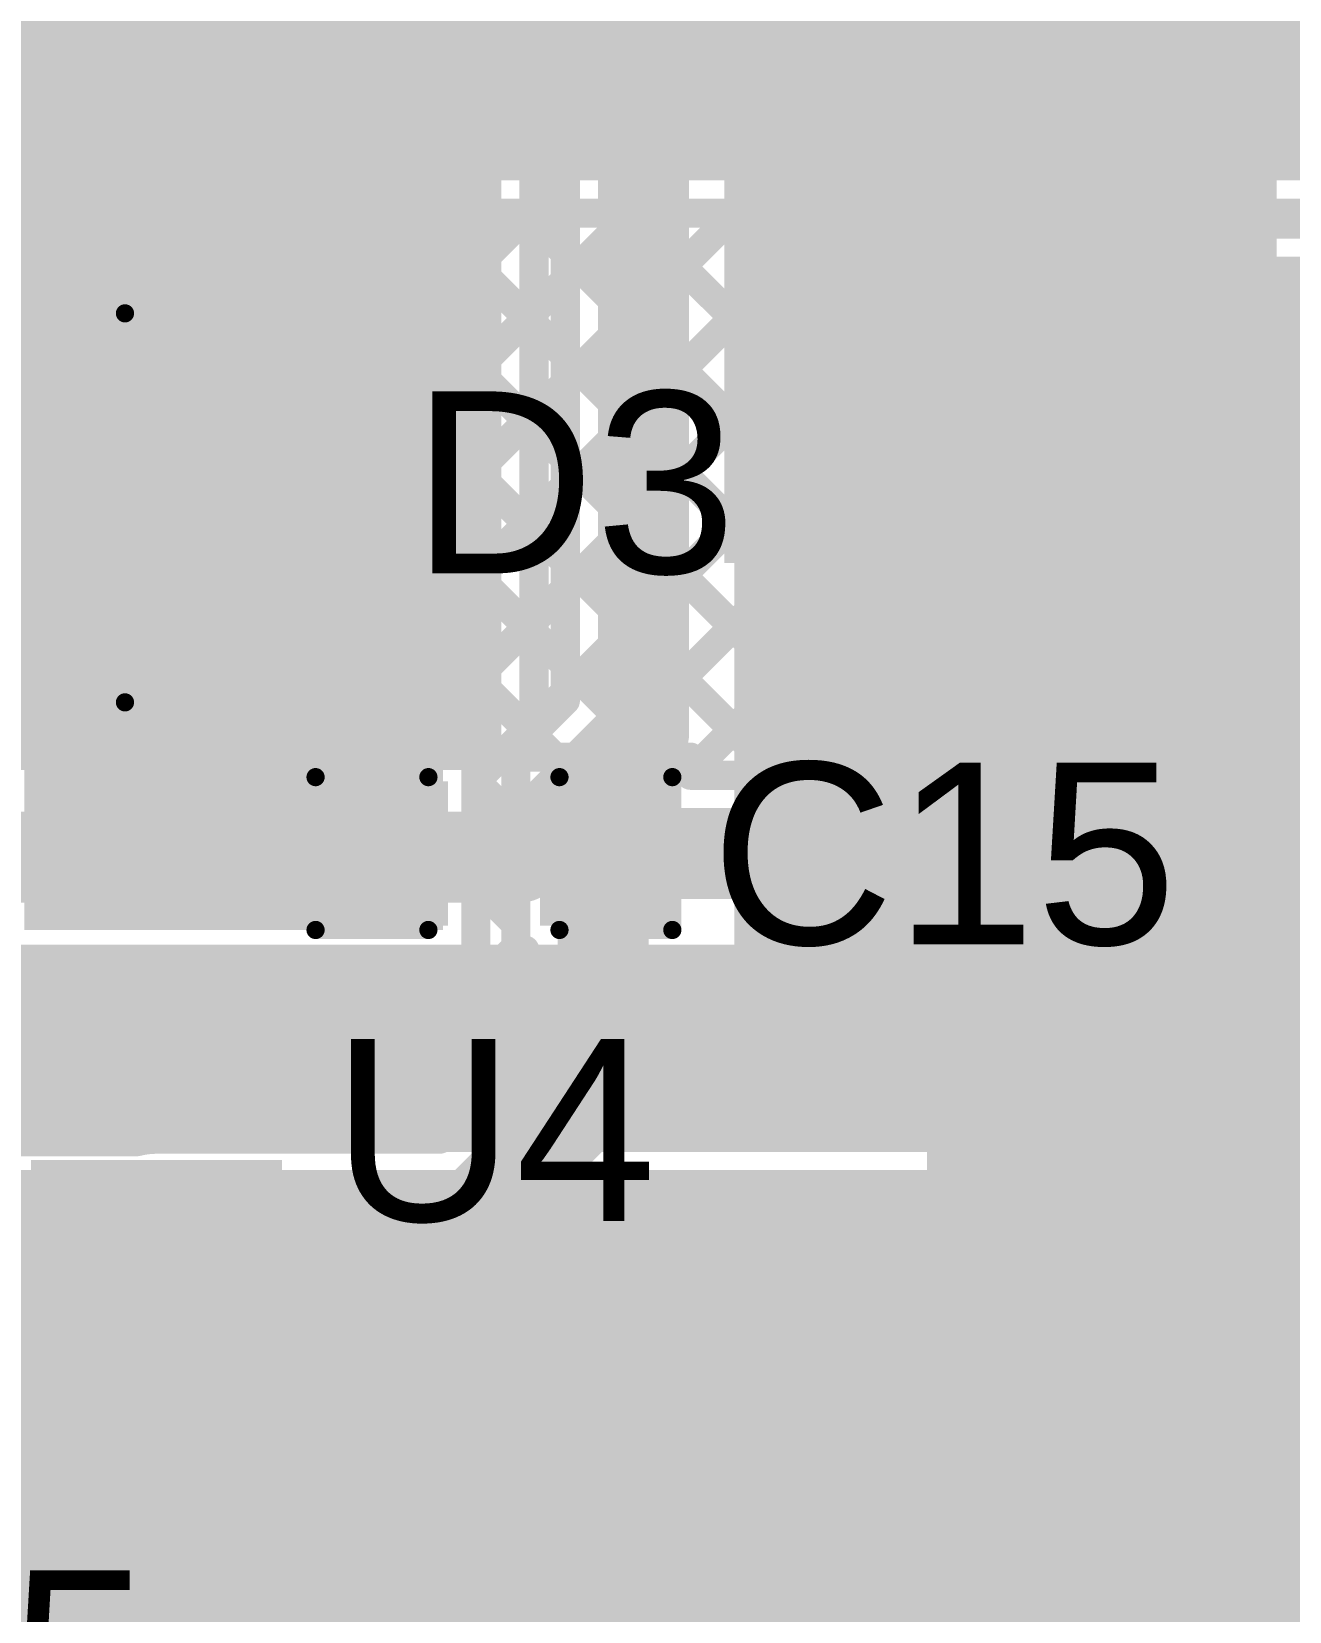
# Model space of a CAD drawing. Header units: millimetres. Extents: x -0.01 to 3.73, y -0.01 to 3.05.
# Drawn here: x 1.14 to 1.4855, y 1.0467 to 1.4809 of the extents above; entities that cross this region are included whole.
import ezdxf

# ---------------------------------------------------------------- set-up
doc = ezdxf.new("R2010")
doc.units = ezdxf.units.MM
doc.header["$MEASUREMENT"] = 0
for name, color, linetype in [('BottomLayer', 5, 'Continuous'), ('BottomPaste', 16, 'Continuous'), ('BottomSolder', 6, 'Continuous'), ('TopLayer', 1, 'Continuous'), ('TopOverlay', 2, 'Continuous'), ('TopPaste', 8, 'Continuous'), ('TopSolder', 216, 'Continuous'), ('ViaHoleLayer', 16, 'Continuous')]:
    doc.layers.add(name, color=color, linetype=linetype)
doc.styles.add('Arial', font='', dxfattribs={"height": 0.2})
doc.styles.get('Arial').set_extended_font_data('Arial')

# ---------------------------------------------------------------- blocks, each defined once
blk = doc.blocks.new('SOIC_8_15')
at = {"layer": 'TopLayer'}
for points in [[(-0.07579, 0.08681), (-0.07579, 0.06319), (-0.13681, 0.06319), (-0.13681, 0.08681)], [(0.13681, 0.08681), (0.13681, 0.06319), (0.07579, 0.06319), (0.07579, 0.08681)], [(-0.07579, 0.03681), (-0.07579, 0.01319), (-0.13681, 0.01319), (-0.13681, 0.03681)], [(0.13681, 0.03681), (0.13681, 0.01319), (0.07579, 0.01319), (0.07579, 0.03681)], [(-0.07579, -0.01319), (-0.07579, -0.03681), (-0.13681, -0.03681), (-0.13681, -0.01319)], [(0.13681, -0.01319), (0.13681, -0.03681), (0.07579, -0.03681), (0.07579, -0.01319)], [(-0.07579, -0.06319), (-0.07579, -0.08681), (-0.13681, -0.08681), (-0.13681, -0.06319)], [(0.13681, -0.06319), (0.13681, -0.08681), (0.07579, -0.08681), (0.07579, -0.06319)]]:
    blk.add_hatch(color=1, dxfattribs=at).paths.add_polyline_path(points)
at = {"layer": 'TopPaste'}
for points in [[(-0.07579, 0.08681), (-0.07579, 0.06319), (-0.13681, 0.06319), (-0.13681, 0.08681)], [(0.13681, 0.08681), (0.13681, 0.06319), (0.07579, 0.06319), (0.07579, 0.08681)], [(-0.07579, 0.03681), (-0.07579, 0.01319), (-0.13681, 0.01319), (-0.13681, 0.03681)], [(0.13681, 0.03681), (0.13681, 0.01319), (0.07579, 0.01319), (0.07579, 0.03681)], [(-0.07579, -0.01319), (-0.07579, -0.03681), (-0.13681, -0.03681), (-0.13681, -0.01319)], [(0.13681, -0.01319), (0.13681, -0.03681), (0.07579, -0.03681), (0.07579, -0.01319)], [(-0.07579, -0.06319), (-0.07579, -0.08681), (-0.13681, -0.08681), (-0.13681, -0.06319)], [(0.13681, -0.06319), (0.13681, -0.08681), (0.07579, -0.08681), (0.07579, -0.06319)]]:
    blk.add_hatch(color=8, dxfattribs=at).paths.add_polyline_path(points)
at = {"layer": 'TopSolder'}
for points in [[(-0.07179, 0.09081), (-0.07179, 0.05919), (-0.14081, 0.05919), (-0.14081, 0.09081)], [(0.14081, 0.09081), (0.14081, 0.05919), (0.07179, 0.05919), (0.07179, 0.09081)], [(-0.07179, 0.04081), (-0.07179, 0.00919), (-0.14081, 0.00919), (-0.14081, 0.04081)], [(0.14081, 0.04081), (0.14081, 0.00919), (0.07179, 0.00919), (0.07179, 0.04081)], [(-0.07179, -0.00919), (-0.07179, -0.04081), (-0.14081, -0.04081), (-0.14081, -0.00919)], [(0.14081, -0.00919), (0.14081, -0.04081), (0.07179, -0.04081), (0.07179, -0.00919)], [(-0.07179, -0.05919), (-0.07179, -0.09081), (-0.14081, -0.09081), (-0.14081, -0.05919)], [(0.14081, -0.05919), (0.14081, -0.09081), (0.07179, -0.09081), (0.07179, -0.05919)]]:
    blk.add_hatch(color=216, dxfattribs=at).paths.add_polyline_path(points)
at = {"layer": 'TopOverlay'}
for points, const_width in [([(-0.1056, 0.101, 1), (-0.1184, 0.101, 1)], 0.01), ([(-0.1209, 0.101, 1), (-0.1159, 0.101, 1)], 0.005), ([(-0.1081, 0.101, 1), (-0.1031, 0.101, 1)], 0.005), ([(-0.07325, 0.099, 1), (-0.07075, 0.099, 1)], 0.0025), ([(0.06475, 0.099, 1), (0.06725, 0.099, 1)], 0.0025), ([(-0.07325, -0.099, 1), (-0.07075, -0.099, 1)], 0.0025), ([(0.06475, -0.099, 1), (0.06725, -0.099, 1)], 0.0025)]:
    blk.add_lwpolyline(points, format="xyb", close=True, dxfattribs=dict(at, const_width=const_width))
at = {"layer": 'TopOverlay', "const_width": 0.005}
for points in [[(-0.072, 0.099), (0.066, 0.099)], [(-0.072, -0.099), (0.066, -0.099)]]:
    blk.add_lwpolyline(points, dxfattribs=at)
blk = doc.blocks.new('D2PAK_B_115')
at = {"layer": 'BottomLayer'}
for points in [[(-0.05433, 0.14488), (-0.14567, 0.14488), (-0.14567, 0.29488), (-0.05433, 0.29488)], [(0.14567, 0.14488), (0.05433, 0.14488), (0.05433, 0.29488), (0.14567, 0.29488)], [(0.21654, -0.40984), (-0.21654, -0.40984), (-0.21654, -0.02992), (0.21654, -0.02992)]]:
    blk.add_hatch(color=5, dxfattribs=at).paths.add_polyline_path(points)
at = {"layer": 'BottomPaste'}
for points in [[(-0.05433, 0.14488), (-0.14567, 0.14488), (-0.14567, 0.29488), (-0.05433, 0.29488)], [(0.14567, 0.14488), (0.05433, 0.14488), (0.05433, 0.29488), (0.14567, 0.29488)], [(0.21654, -0.40984), (-0.21654, -0.40984), (-0.21654, -0.02992), (0.21654, -0.02992)]]:
    blk.add_hatch(color=16, dxfattribs=at).paths.add_polyline_path(points)
at = {"layer": 'BottomSolder'}
for points in [[(-0.05033, 0.14088), (-0.14967, 0.14088), (-0.14967, 0.29888), (-0.05033, 0.29888)], [(0.14967, 0.14088), (0.05033, 0.14088), (0.05033, 0.29888), (0.14967, 0.29888)], [(0.22054, -0.41384), (-0.22054, -0.41384), (-0.22054, -0.02592), (0.22054, -0.02592)]]:
    blk.add_hatch(color=6, dxfattribs=at).paths.add_polyline_path(points)
blk = doc.blocks.new('SMA_151')
at = {"layer": 'TopLayer'}
for points in [[(-0.12795, 0.03346), (-0.02953, 0.03346), (-0.02953, -0.03346), (-0.12795, -0.03346)], [(0.02953, 0.03346), (0.12795, 0.03346), (0.12795, -0.03346), (0.02953, -0.03346)]]:
    blk.add_hatch(color=1, dxfattribs=at).paths.add_polyline_path(points)
at = {"layer": 'TopOverlay'}
for points in [[(-0.175, -0.05597), (-0.12906, -0.05597), (-0.12906, 0.05598), (-0.175, 0.05598)], [(-0.12992, 0.03638), (-0.1022, 0.03638), (-0.1022, 0.05598), (-0.12992, 0.05598)], [(-0.12992, -0.05598), (-0.1022, -0.05598), (-0.1022, -0.03638), (-0.12992, -0.03638)]]:
    blk.add_hatch(color=2, dxfattribs=at).paths.add_polyline_path(points)
at = {"layer": 'TopPaste'}
for points in [[(-0.12795, 0.03346), (-0.02953, 0.03346), (-0.02953, -0.03346), (-0.12795, -0.03346)], [(0.02953, 0.03346), (0.12795, 0.03346), (0.12795, -0.03346), (0.02953, -0.03346)]]:
    blk.add_hatch(color=8, dxfattribs=at).paths.add_polyline_path(points)
at = {"layer": 'TopSolder'}
for points in [[(-0.13195, 0.03746), (-0.02553, 0.03746), (-0.02553, -0.03746), (-0.13195, -0.03746)], [(0.02553, 0.03746), (0.13195, 0.03746), (0.13195, -0.03746), (0.02553, -0.03746)]]:
    blk.add_hatch(color=216, dxfattribs=at).paths.add_polyline_path(points)
at = {"layer": 'TopOverlay', "const_width": 0.005}
for points in [[(0.08115, 0.05345), (-0.10465, 0.05345)], [(0.08115, 0.05345), (0.08115, 0.03985)], [(0.08115, -0.03985), (0.08115, -0.05345)], [(0.08115, -0.05345), (-0.10465, -0.05345)]]:
    blk.add_lwpolyline(points, dxfattribs=at)
at = {"layer": 'TopOverlay', "const_width": 0.0025}
for points in [[(-0.1059, 0.05345, 1), (-0.1034, 0.05345, 1)], [(0.0799, 0.05345, 1), (0.0824, 0.05345, 1)], [(0.0799, 0.05345, 1), (0.0824, 0.05345, 1)], [(0.0799, 0.03985, 1), (0.0824, 0.03985, 1)], [(0.0799, -0.03985, 1), (0.0824, -0.03985, 1)], [(-0.1059, -0.05345, 1), (-0.1034, -0.05345, 1)], [(0.0799, -0.05345, 1), (0.0824, -0.05345, 1)], [(0.0799, -0.05345, 1), (0.0824, -0.05345, 1)]]:
    blk.add_lwpolyline(points, format="xyb", close=True, dxfattribs=at)
blk = doc.blocks.new('C__0603_187')
at = {"layer": 'TopLayer'}
for points in [[(-0.015, 0.0175), (-0.015, -0.0175), (-0.045, -0.0175), (-0.045, 0.0175)], [(0.045, 0.0175), (0.045, -0.0175), (0.015, -0.0175), (0.015, 0.0175)]]:
    blk.add_hatch(color=1, dxfattribs=at).paths.add_polyline_path(points)
at = {"layer": 'TopPaste'}
for points in [[(-0.015, 0.0175), (-0.015, -0.0175), (-0.045, -0.0175), (-0.045, 0.0175)], [(0.045, 0.0175), (0.045, -0.0175), (0.015, -0.0175), (0.015, 0.0175)]]:
    blk.add_hatch(color=8, dxfattribs=at).paths.add_polyline_path(points)
at = {"layer": 'TopSolder'}
for points in [[(-0.01264, 0.01986), (-0.01264, -0.01986), (-0.04736, -0.01986), (-0.04736, 0.01986)], [(0.04736, 0.01986), (0.04736, -0.01986), (0.01264, -0.01986), (0.01264, 0.01986)]]:
    blk.add_hatch(color=216, dxfattribs=at).paths.add_polyline_path(points)
at = {"layer": 'TopOverlay', "const_width": 0.005}
for points in [[(-0.018, 0.021), (-0.049, 0.021)], [(-0.049, 0.021), (-0.049, -0.021)], [(0.049, 0.021), (0.018, 0.021)], [(0.049, 0.021), (0.049, -0.021)], [(-0.018, -0.021), (-0.049, -0.021)], [(0.049, -0.021), (0.018, -0.021)]]:
    blk.add_lwpolyline(points, dxfattribs=at)
at = {"layer": 'TopOverlay', "const_width": 0.0025}
for points in [[(-0.05025, 0.021, 1), (-0.04775, 0.021, 1)], [(-0.05025, 0.021, 1), (-0.04775, 0.021, 1)], [(-0.01925, 0.021, 1), (-0.01675, 0.021, 1)], [(0.01675, 0.021, 1), (0.01925, 0.021, 1)], [(0.04775, 0.021, 1), (0.05025, 0.021, 1)], [(0.04775, 0.021, 1), (0.05025, 0.021, 1)], [(-0.05025, -0.021, 1), (-0.04775, -0.021, 1)], [(-0.05025, -0.021, 1), (-0.04775, -0.021, 1)], [(-0.01925, -0.021, 1), (-0.01675, -0.021, 1)], [(0.01675, -0.021, 1), (0.01925, -0.021, 1)], [(0.04775, -0.021, 1), (0.05025, -0.021, 1)], [(0.04775, -0.021, 1), (0.05025, -0.021, 1)]]:
    blk.add_lwpolyline(points, format="xyb", close=True, dxfattribs=at)

msp = doc.modelspace()

# ---------------------------------------------------------------- hatches: boundary and pattern name
at = {"layer": 'BottomLayer'}
for points in [[(1.12401, 1.278), (1.26901, 1.278), (1.26901, 1.617), (1.12401, 1.617)], [(1.482, 1.173), (1.482, 1.548), (1.333, 1.548), (1.333, 1.173)], [(0.897, 1.173), (1.361, 1.173), (1.361, 1.22995), (0.897, 1.22995)]]:
    msp.add_hatch(color=5, dxfattribs=at).paths.add_polyline_path(points)
h = msp.add_hatch(color=5, dxfattribs=at)
edge = h.paths.add_edge_path()
edge.add_arc((1.361, 1.254), 0.01181, 0, 360)
at = {"layer": 'TopLayer'}
for points in [[(1.084, 1.28), (1.246, 1.28), (1.246, 1.417), (1.084, 1.417)], [(1.138, 1.234), (1.253, 1.234), (1.253, 1.417), (1.138, 1.417)], [(1.538, 1.058), (1.538, 1.419), (1.386, 1.419), (1.386, 1.058)], [(1.419, 1.318), (1.791, 1.318), (1.791, 1.419), (1.419, 1.419)], [(1.881, 1.125), (1.224, 1.125), (1.224, 1.05405), (1.881, 1.05405)], [(1.8, 1.079), (0.83176, 1.079), (0.83176, 1.011), (1.8, 1.011)]]:
    msp.add_hatch(color=1, dxfattribs=at).paths.add_polyline_path(points)
h = msp.add_hatch(color=1, dxfattribs=at)
edge = h.paths.add_edge_path()
edge.add_arc((1.361, 1.254), 0.01181, 0, 360)
at = {"layer": 'ViaHoleLayer'}
h = msp.add_hatch(color=16, dxfattribs=at)
edge = h.paths.add_edge_path()
edge.add_arc((1.361, 1.254), 0.00591, 0, 360)

# ---------------------------------------------------------------- linework, layer by layer
at = {"layer": 'BottomLayer'}
for points, const_width in [([(1.27801, 1.28842), (1.27801, 1.626)], 0.008), ([(1.30811, 1.28811), (1.30811, 1.523)], 0.025), ([(1.41317, 1.44705), (1.41317, 1.51117)], 0.025), ([(1.28662, 1.29702), (1.28662, 1.4965)], 0.008), ([(1.27801, 1.48518), (1.28662, 1.47658)], 0.008), ([(1.27801, 1.46057), (1.28662, 1.46917)], 0.008), ([(1.27801, 1.4569), (1.28662, 1.44829)], 0.008), ([(1.38, 1.41388), (1.41317, 1.44705)], 0.025), ([(1.27801, 1.43229), (1.28662, 1.44089)], 0.008), ([(1.27801, 1.42861), (1.28662, 1.42001)], 0.008), ([(1.361, 1.39488), (1.38, 1.41388)], 0.025), ([(1.27801, 1.404), (1.28662, 1.41261)], 0.008), ([(1.361, 1.35138), (1.361, 1.39488)], 0.025), ([(1.27801, 1.40033), (1.28662, 1.39172)], 0.008), ([(1.27801, 1.37572), (1.28662, 1.38432)], 0.008), ([(1.361, 1.35138), (1.37824, 1.36862)], 0.025), ([(1.37824, 1.36862), (1.4075, 1.36862)], 0.025), ([(1.27801, 1.37204), (1.28662, 1.36344)], 0.008), ([(1.361, 1.254), (1.361, 1.35138)], 0.025), ([(1.27801, 1.34743), (1.28662, 1.35604)], 0.008), ([(1.27801, 1.34376), (1.28662, 1.33516)], 0.008), ([(1.27801, 1.31915), (1.28662, 1.32775)], 0.008), ([(1.27801, 1.31547), (1.28662, 1.30687)], 0.008), ([(1.27801, 1.29086), (1.28662, 1.29947)], 0.008), ([(1.274, 1.254), (1.30811, 1.28811)], 0.025), ([(1.27801, 1.28842), (1.28662, 1.29702)], 0.008), ([(1.101, 1.254), (1.274, 1.254)], 0.025), ([(1.361, 1.202), (1.361, 1.254)], 0.025), ([(1.3455, 1.1865), (1.361, 1.202)], 0.025)]:
    msp.add_lwpolyline(points, dxfattribs=dict(at, const_width=const_width))
for points, const_width in [([(1.28462, 1.47658, 1), (1.28862, 1.47658, 1)], 0.004), ([(1.28462, 1.46917, 1), (1.28862, 1.46917, 1)], 0.004), ([(1.27601, 1.46057, 1), (1.28001, 1.46057, 1)], 0.004), ([(1.27601, 1.4569, 1), (1.28001, 1.4569, 1)], 0.004), ([(1.40692, 1.44705, 1), (1.41942, 1.44705, 1)], 0.0125), ([(1.40692, 1.44705, 1), (1.41942, 1.44705, 1)], 0.0125), ([(1.28462, 1.44829, 1), (1.28862, 1.44829, 1)], 0.004), ([(1.28462, 1.44089, 1), (1.28862, 1.44089, 1)], 0.004), ([(1.27601, 1.43229, 1), (1.28001, 1.43229, 1)], 0.004), ([(1.27601, 1.42861, 1), (1.28001, 1.42861, 1)], 0.004), ([(1.28462, 1.42001, 1), (1.28862, 1.42001, 1)], 0.004), ([(1.37375, 1.41388, 1), (1.38625, 1.41388, 1)], 0.0125), ([(1.37375, 1.41388, 1), (1.38625, 1.41388, 1)], 0.0125), ([(1.28462, 1.41261, 1), (1.28862, 1.41261, 1)], 0.004), ([(1.27601, 1.404, 1), (1.28001, 1.404, 1)], 0.004), ([(1.35475, 1.39488, 1), (1.36725, 1.39488, 1)], 0.0125), ([(1.35475, 1.39488, 1), (1.36725, 1.39488, 1)], 0.0125), ([(1.27601, 1.40033, 1), (1.28001, 1.40033, 1)], 0.004), ([(1.28462, 1.39172, 1), (1.28862, 1.39172, 1)], 0.004), ([(1.28462, 1.38432, 1), (1.28862, 1.38432, 1)], 0.004), ([(1.37199, 1.36862, 1), (1.38449, 1.36862, 1)], 0.0125), ([(1.37199, 1.36862, 1), (1.38449, 1.36862, 1)], 0.0125), ([(1.40125, 1.36862, 1), (1.41375, 1.36862, 1)], 0.0125), ([(1.27601, 1.37572, 1), (1.28001, 1.37572, 1)], 0.004), ([(1.27601, 1.37204, 1), (1.28001, 1.37204, 1)], 0.004), ([(1.28462, 1.36344, 1), (1.28862, 1.36344, 1)], 0.004), ([(1.35475, 1.35138, 1), (1.36725, 1.35138, 1)], 0.0125), ([(1.35475, 1.35138, 1), (1.36725, 1.35138, 1)], 0.0125), ([(1.35475, 1.35138, 1), (1.36725, 1.35138, 1)], 0.0125), ([(1.28462, 1.35604, 1), (1.28862, 1.35604, 1)], 0.004), ([(1.27601, 1.34743, 1), (1.28001, 1.34743, 1)], 0.004), ([(1.27601, 1.34376, 1), (1.28001, 1.34376, 1)], 0.004), ([(1.28462, 1.33516, 1), (1.28862, 1.33516, 1)], 0.004), ([(1.28462, 1.32775, 1), (1.28862, 1.32775, 1)], 0.004), ([(1.27601, 1.31915, 1), (1.28001, 1.31915, 1)], 0.004), ([(1.27601, 1.31547, 1), (1.28001, 1.31547, 1)], 0.004), ([(1.28462, 1.30687, 1), (1.28862, 1.30687, 1)], 0.004), ([(1.28462, 1.29947, 1), (1.28862, 1.29947, 1)], 0.004), ([(1.28462, 1.29702, 1), (1.28862, 1.29702, 1)], 0.004), ([(1.28462, 1.29702, 1), (1.28862, 1.29702, 1)], 0.004), ([(1.30187, 1.28811, 1), (1.31437, 1.28811, 1)], 0.0125), ([(1.30187, 1.28811, 1), (1.31437, 1.28811, 1)], 0.0125), ([(1.27601, 1.29086, 1), (1.28001, 1.29086, 1)], 0.004), ([(1.27601, 1.28842, 1), (1.28001, 1.28842, 1)], 0.004), ([(1.27601, 1.28842, 1), (1.28001, 1.28842, 1)], 0.004), ([(1.26775, 1.254, 1), (1.28025, 1.254, 1)], 0.0125), ([(1.26775, 1.254, 1), (1.28025, 1.254, 1)], 0.0125), ([(1.35475, 1.254, 1), (1.36725, 1.254, 1)], 0.0125), ([(1.35475, 1.254, 1), (1.36725, 1.254, 1)], 0.0125), ([(1.35475, 1.202, 1), (1.36725, 1.202, 1)], 0.0125), ([(1.35475, 1.202, 1), (1.36725, 1.202, 1)], 0.0125), ([(1.33925, 1.1865, 1), (1.35175, 1.1865, 1)], 0.0125)]:
    msp.add_lwpolyline(points, format="xyb", close=True, dxfattribs=dict(at, const_width=const_width))
at = {"layer": 'TopLayer'}
for points, const_width in [([(0.993, 1.465), (1.819, 1.465)], 0.05), ([(1.057, 1.431), (1.80492, 1.431)], 0.008), ([(1.1342, 1.431), (1.1392, 1.426)], 0.008), ([(1.15859, 1.426), (1.16359, 1.431)], 0.008), ([(1.16249, 1.431), (1.16749, 1.426)], 0.008), ([(1.18687, 1.426), (1.19187, 1.431)], 0.008), ([(1.19077, 1.431), (1.19577, 1.426)], 0.008), ([(1.21516, 1.426), (1.22016, 1.431)], 0.008), ([(1.21905, 1.431), (1.22405, 1.426)], 0.008), ([(1.24344, 1.426), (1.24844, 1.431)], 0.008), ([(1.24734, 1.431), (1.25234, 1.426)], 0.008), ([(1.262, 1.41627), (1.27673, 1.431)], 0.008), ([(1.262, 1.33142), (1.36158, 1.431)], 0.008), ([(1.262, 1.38799), (1.30501, 1.431)], 0.008), ([(1.262, 1.35971), (1.33329, 1.431)], 0.008), ([(1.27562, 1.431), (1.377, 1.32962)], 0.008), ([(1.30391, 1.431), (1.377, 1.35791)], 0.008), ([(1.33219, 1.431), (1.377, 1.38619)], 0.008), ([(1.36048, 1.431), (1.377, 1.41448)], 0.008), ([(1.38686, 1.428), (1.38986, 1.431)], 0.008), ([(1.38876, 1.431), (1.39176, 1.428)], 0.008), ([(1.41515, 1.428), (1.41815, 1.431)], 0.008), ([(1.41704, 1.431), (1.42004, 1.428)], 0.008), ([(1.44343, 1.428), (1.44643, 1.431)], 0.008), ([(1.44343, 1.428), (1.44643, 1.431)], 0.008), ([(1.44533, 1.431), (1.44833, 1.428)], 0.008), ([(1.47172, 1.428), (1.47472, 1.431)], 0.008), ([(1.47361, 1.431), (1.47661, 1.428)], 0.008), ([(1.129, 1.426), (1.255, 1.426)], 0.008), ([(1.129, 1.426), (1.255, 1.426)], 0.008), ([(1.255, 1.426), (1.262, 1.426)], 0.008), ([(1.262, 1.225), (1.262, 1.426)], 0.008), ([(1.377, 1.428), (1.41, 1.428)], 0.008), ([(1.377, 1.26836), (1.377, 1.428)], 0.008), ([(1.41, 1.428), (1.547, 1.428)], 0.008), ([(1.41, 1.428), (1.547, 1.428)], 0.008), ([(1.262, 1.30314), (1.377, 1.41814)], 0.008), ([(1.262, 1.41634), (1.377, 1.30134)], 0.008), ([(1.262, 1.27485), (1.377, 1.38985)], 0.008), ([(1.262, 1.38805), (1.377, 1.27305)], 0.008), ([(1.262, 1.35977), (1.34527, 1.2765)], 0.008), ([(1.29693, 1.2815), (1.377, 1.36157)], 0.008), ([(1.29693, 1.2815), (1.377, 1.36157)], 0.008), ([(1.321, 1.27728), (1.377, 1.33328)], 0.008), ([(1.262, 1.33149), (1.31199, 1.2815)], 0.008), ([(1.262, 1.3032), (1.2837, 1.2815)], 0.008), ([(1.3485, 1.2765), (1.377, 1.305)], 0.008), ([(1.273, 1.2815), (1.321, 1.2815)], 0.008), ([(1.273, 1.2285), (1.273, 1.2815)], 0.008), ([(1.321, 1.2765), (1.321, 1.2815)], 0.008), ([(1.262, 1.27492), (1.273, 1.26392)], 0.008), ([(1.321, 1.2765), (1.36, 1.2765)], 0.008), ([(1.37266, 1.27238), (1.377, 1.27672)], 0.008), ([(1.1743, 1.255), (1.237, 1.255)], 0.025), ([(1.297, 1.255), (1.36, 1.255)], 0.025), ([(1.297, 1.191), (1.297, 1.255)], 0.025), ([(1.36, 1.255), (1.361, 1.254)], 0.025), ([(1.262, 1.24657), (1.273, 1.25757)], 0.008), ([(1.262, 1.24657), (1.273, 1.25757)], 0.008), ([(1.262, 1.24663), (1.273, 1.23563)], 0.008), ([(1.22022, 1.1765), (1.273, 1.22928)], 0.008), ([(1.21381, 1.19838), (1.24043, 1.225)], 0.008), ([(1.21381, 1.18419), (1.21381, 1.225)], 0.008), ([(1.21381, 1.225), (1.262, 1.225)], 0.008), ([(1.21381, 1.19838), (1.24043, 1.225)], 0.008), ([(1.22706, 1.225), (1.26383, 1.18823)], 0.008), ([(1.25535, 1.225), (1.2755, 1.20485)], 0.008), ([(1.2755, 1.19991), (1.2755, 1.2285)], 0.008), ([(1.125, 1.205), (1.1743, 1.205)], 0.025), ([(1.21381, 1.20997), (1.24728, 1.1765)], 0.008), ([(1.2485, 1.1765), (1.2755, 1.2035)], 0.008), ([(1.25209, 1.1765), (1.2755, 1.19991)], 0.008), ([(1.261, 1.155), (1.297, 1.191)], 0.025), ([(1.08536, 1.1265), (1.14236, 1.1835)], 0.008), ([(1.125, 1.1835), (1.1743, 1.1835)], 0.008), ([(1.15543, 1.1835), (1.16312, 1.17581)], 0.008), ([(1.16296, 1.17581), (1.17065, 1.1835)], 0.008), ([(1.1797, 1.18419), (1.21381, 1.18419)], 0.008), ([(1.18302, 1.18419), (1.19071, 1.1765)], 0.008), ([(1.19193, 1.1765), (1.19962, 1.18419)], 0.008), ([(1.19193, 1.1765), (1.19962, 1.18419)], 0.008), ([(1.21131, 1.18419), (1.219, 1.1765)], 0.008), ([(1.13479, 1.17581), (1.1689, 1.17581)], 0.008), ([(1.1743, 1.1765), (1.25209, 1.1765)], 0.008), ([(1.1743, 1.155), (1.261, 1.155)], 0.025), ([(1.13479, 1.13419), (1.1689, 1.13419)], 0.008), ([(1.14193, 1.1265), (1.14962, 1.13419)], 0.008), ([(1.14193, 1.1265), (1.14962, 1.13419)], 0.008), ([(1.14817, 1.13419), (1.15586, 1.1265)], 0.008), ([(1.17022, 1.1265), (1.17722, 1.1335)], 0.008), ([(1.1743, 1.1335), (1.215, 1.1335)], 0.008), ([(1.17714, 1.1335), (1.18483, 1.12581)], 0.008), ([(1.19781, 1.12581), (1.2055, 1.1335)], 0.008), ([(1.20543, 1.1335), (1.21312, 1.12581)], 0.008), ([(1.215, 1.088), (1.215, 1.1335)], 0.008), ([(1.08391, 1.1265), (1.1743, 1.1265)], 0.008), ([(1.1797, 1.12581), (1.21381, 1.12581)], 0.008), ([(1.21381, 1.088), (1.21381, 1.12581)], 0.008), ([(1.075, 1.105), (1.1743, 1.105)], 0.025)]:
    msp.add_lwpolyline(points, dxfattribs=dict(at, const_width=const_width))
for points, const_width in [([(1.16049, 1.431, 1), (1.16449, 1.431, 1)], 0.004), ([(1.16159, 1.431, 1), (1.16559, 1.431, 1)], 0.004), ([(1.18877, 1.431, 1), (1.19277, 1.431, 1)], 0.004), ([(1.18987, 1.431, 1), (1.19387, 1.431, 1)], 0.004), ([(1.21705, 1.431, 1), (1.22105, 1.431, 1)], 0.004), ([(1.21816, 1.431, 1), (1.22216, 1.431, 1)], 0.004), ([(1.24534, 1.431, 1), (1.24934, 1.431, 1)], 0.004), ([(1.24644, 1.431, 1), (1.25044, 1.431, 1)], 0.004), ([(1.27362, 1.431, 1), (1.27762, 1.431, 1)], 0.004), ([(1.27473, 1.431, 1), (1.27873, 1.431, 1)], 0.004), ([(1.30191, 1.431, 1), (1.30591, 1.431, 1)], 0.004), ([(1.30301, 1.431, 1), (1.30701, 1.431, 1)], 0.004), ([(1.33019, 1.431, 1), (1.33419, 1.431, 1)], 0.004), ([(1.33129, 1.431, 1), (1.33529, 1.431, 1)], 0.004), ([(1.35848, 1.431, 1), (1.36248, 1.431, 1)], 0.004), ([(1.35958, 1.431, 1), (1.36358, 1.431, 1)], 0.004), ([(1.38676, 1.431, 1), (1.39076, 1.431, 1)], 0.004), ([(1.38786, 1.431, 1), (1.39186, 1.431, 1)], 0.004), ([(1.41504, 1.431, 1), (1.41904, 1.431, 1)], 0.004), ([(1.41615, 1.431, 1), (1.42015, 1.431, 1)], 0.004), ([(1.44333, 1.431, 1), (1.44733, 1.431, 1)], 0.004), ([(1.44443, 1.431, 1), (1.44843, 1.431, 1)], 0.004), ([(1.44443, 1.431, 1), (1.44843, 1.431, 1)], 0.004), ([(1.47161, 1.431, 1), (1.47561, 1.431, 1)], 0.004), ([(1.47272, 1.431, 1), (1.47672, 1.431, 1)], 0.004), ([(1.1372, 1.426, 1), (1.1412, 1.426, 1)], 0.004), ([(1.15659, 1.426, 1), (1.16059, 1.426, 1)], 0.004), ([(1.16549, 1.426, 1), (1.16949, 1.426, 1)], 0.004), ([(1.18487, 1.426, 1), (1.18887, 1.426, 1)], 0.004), ([(1.19377, 1.426, 1), (1.19777, 1.426, 1)], 0.004), ([(1.21316, 1.426, 1), (1.21716, 1.426, 1)], 0.004), ([(1.22205, 1.426, 1), (1.22605, 1.426, 1)], 0.004), ([(1.24144, 1.426, 1), (1.24544, 1.426, 1)], 0.004), ([(1.25034, 1.426, 1), (1.25434, 1.426, 1)], 0.004), ([(1.253, 1.426, 1), (1.257, 1.426, 1)], 0.004), ([(1.253, 1.426, 1), (1.257, 1.426, 1)], 0.004), ([(1.253, 1.426, 1), (1.257, 1.426, 1)], 0.004), ([(1.26, 1.426, 1), (1.264, 1.426, 1)], 0.004), ([(1.26, 1.426, 1), (1.264, 1.426, 1)], 0.004), ([(1.375, 1.428, 1), (1.379, 1.428, 1)], 0.004), ([(1.375, 1.428, 1), (1.379, 1.428, 1)], 0.004), ([(1.38486, 1.428, 1), (1.38886, 1.428, 1)], 0.004), ([(1.38976, 1.428, 1), (1.39376, 1.428, 1)], 0.004), ([(1.408, 1.428, 1), (1.412, 1.428, 1)], 0.004), ([(1.408, 1.428, 1), (1.412, 1.428, 1)], 0.004), ([(1.408, 1.428, 1), (1.412, 1.428, 1)], 0.004), ([(1.41315, 1.428, 1), (1.41715, 1.428, 1)], 0.004), ([(1.41804, 1.428, 1), (1.42204, 1.428, 1)], 0.004), ([(1.44143, 1.428, 1), (1.44543, 1.428, 1)], 0.004), ([(1.44143, 1.428, 1), (1.44543, 1.428, 1)], 0.004), ([(1.44633, 1.428, 1), (1.45033, 1.428, 1)], 0.004), ([(1.46972, 1.428, 1), (1.47372, 1.428, 1)], 0.004), ([(1.47461, 1.428, 1), (1.47861, 1.428, 1)], 0.004), ([(1.26, 1.41634, 1), (1.264, 1.41634, 1)], 0.004), ([(1.26, 1.41627, 1), (1.264, 1.41627, 1)], 0.004), ([(1.375, 1.41814, 1), (1.379, 1.41814, 1)], 0.004), ([(1.375, 1.41448, 1), (1.379, 1.41448, 1)], 0.004), ([(1.375, 1.38985, 1), (1.379, 1.38985, 1)], 0.004), ([(1.26, 1.38805, 1), (1.264, 1.38805, 1)], 0.004), ([(1.26, 1.38799, 1), (1.264, 1.38799, 1)], 0.004), ([(1.375, 1.38619, 1), (1.379, 1.38619, 1)], 0.004), ([(1.26, 1.35977, 1), (1.264, 1.35977, 1)], 0.004), ([(1.26, 1.35971, 1), (1.264, 1.35971, 1)], 0.004), ([(1.375, 1.36157, 1), (1.379, 1.36157, 1)], 0.004), ([(1.375, 1.36157, 1), (1.379, 1.36157, 1)], 0.004), ([(1.375, 1.35791, 1), (1.379, 1.35791, 1)], 0.004), ([(1.375, 1.33328, 1), (1.379, 1.33328, 1)], 0.004), ([(1.26, 1.33149, 1), (1.264, 1.33149, 1)], 0.004), ([(1.26, 1.33142, 1), (1.264, 1.33142, 1)], 0.004), ([(1.375, 1.32962, 1), (1.379, 1.32962, 1)], 0.004), ([(1.26, 1.3032, 1), (1.264, 1.3032, 1)], 0.004), ([(1.26, 1.30314, 1), (1.264, 1.30314, 1)], 0.004), ([(1.375, 1.305, 1), (1.379, 1.305, 1)], 0.004), ([(1.375, 1.30134, 1), (1.379, 1.30134, 1)], 0.004), ([(1.271, 1.2815, 1), (1.275, 1.2815, 1)], 0.004), ([(1.271, 1.2815, 1), (1.275, 1.2815, 1)], 0.004), ([(1.2817, 1.2815, 1), (1.2857, 1.2815, 1)], 0.004), ([(1.29493, 1.2815, 1), (1.29893, 1.2815, 1)], 0.004), ([(1.29493, 1.2815, 1), (1.29893, 1.2815, 1)], 0.004), ([(1.30999, 1.2815, 1), (1.31399, 1.2815, 1)], 0.004), ([(1.319, 1.2815, 1), (1.323, 1.2815, 1)], 0.004), ([(1.319, 1.2815, 1), (1.323, 1.2815, 1)], 0.004), ([(1.319, 1.27728, 1), (1.323, 1.27728, 1)], 0.004), ([(1.26, 1.27492, 1), (1.264, 1.27492, 1)], 0.004), ([(1.26, 1.27485, 1), (1.264, 1.27485, 1)], 0.004), ([(1.319, 1.2765, 1), (1.323, 1.2765, 1)], 0.004), ([(1.319, 1.2765, 1), (1.323, 1.2765, 1)], 0.004), ([(1.34327, 1.2765, 1), (1.34727, 1.2765, 1)], 0.004), ([(1.3465, 1.2765, 1), (1.3505, 1.2765, 1)], 0.004), ([(1.358, 1.2765, 1), (1.362, 1.2765, 1)], 0.004), ([(1.358, 1.2765, 1), (1.362, 1.2765, 1)], 0.004), ([(1.358, 1.2765, 1), (1.362, 1.2765, 1)], 0.004), ([(1.375, 1.27672, 1), (1.379, 1.27672, 1)], 0.004), ([(1.375, 1.27305, 1), (1.379, 1.27305, 1)], 0.004), ([(1.37066, 1.27238, 1), (1.37466, 1.27238, 1)], 0.004), ([(1.3732, 1.2702, 1), (1.3772, 1.2702, 1)], 0.004), ([(1.3732, 1.2702, 1), (1.3772, 1.2702, 1)], 0.004), ([(1.375, 1.26836, 1), (1.379, 1.26836, 1)], 0.004), ([(1.271, 1.26392, 1), (1.275, 1.26392, 1)], 0.004), ([(1.16805, 1.255, 1), (1.18055, 1.255, 1)], 0.0125), ([(1.23075, 1.255, 1), (1.24325, 1.255, 1)], 0.0125), ([(1.29075, 1.255, 1), (1.30325, 1.255, 1)], 0.0125), ([(1.29075, 1.255, 1), (1.30325, 1.255, 1)], 0.0125), ([(1.35375, 1.255, 1), (1.36625, 1.255, 1)], 0.0125), ([(1.35375, 1.255, 1), (1.36625, 1.255, 1)], 0.0125), ([(1.35475, 1.254, 1), (1.36725, 1.254, 1)], 0.0125), ([(1.271, 1.25757, 1), (1.275, 1.25757, 1)], 0.004), ([(1.271, 1.25757, 1), (1.275, 1.25757, 1)], 0.004), ([(1.26, 1.24663, 1), (1.264, 1.24663, 1)], 0.004), ([(1.26, 1.24657, 1), (1.264, 1.24657, 1)], 0.004), ([(1.26, 1.24657, 1), (1.264, 1.24657, 1)], 0.004), ([(1.271, 1.23563, 1), (1.275, 1.23563, 1)], 0.004), ([(1.271, 1.22928, 1), (1.275, 1.22928, 1)], 0.004), ([(1.21181, 1.225, 1), (1.21581, 1.225, 1)], 0.004), ([(1.21181, 1.225, 1), (1.21581, 1.225, 1)], 0.004), ([(1.22506, 1.225, 1), (1.22906, 1.225, 1)], 0.004), ([(1.23843, 1.225, 1), (1.24243, 1.225, 1)], 0.004), ([(1.23843, 1.225, 1), (1.24243, 1.225, 1)], 0.004), ([(1.25335, 1.225, 1), (1.25735, 1.225, 1)], 0.004), ([(1.26, 1.225, 1), (1.264, 1.225, 1)], 0.004), ([(1.26, 1.225, 1), (1.264, 1.225, 1)], 0.004), ([(1.271, 1.2285, 1), (1.275, 1.2285, 1)], 0.004), ([(1.2735, 1.2285, 1), (1.2775, 1.2285, 1)], 0.004), ([(1.16805, 1.205, 1), (1.18055, 1.205, 1)], 0.0125), ([(1.21181, 1.20997, 1), (1.21581, 1.20997, 1)], 0.004), ([(1.2735, 1.20485, 1), (1.2775, 1.20485, 1)], 0.004), ([(1.2735, 1.2035, 1), (1.2775, 1.2035, 1)], 0.004), ([(1.2735, 1.19991, 1), (1.2775, 1.19991, 1)], 0.004), ([(1.2735, 1.19991, 1), (1.2775, 1.19991, 1)], 0.004), ([(1.29075, 1.191, 1), (1.30325, 1.191, 1)], 0.0125), ([(1.29075, 1.191, 1), (1.30325, 1.191, 1)], 0.0125), ([(1.21181, 1.19838, 1), (1.21581, 1.19838, 1)], 0.004), ([(1.21181, 1.19838, 1), (1.21581, 1.19838, 1)], 0.004), ([(1.26183, 1.18823, 1), (1.26583, 1.18823, 1)], 0.004), ([(1.14036, 1.1835, 1), (1.14436, 1.1835, 1)], 0.004), ([(1.15343, 1.1835, 1), (1.15743, 1.1835, 1)], 0.004), ([(1.16865, 1.1835, 1), (1.17265, 1.1835, 1)], 0.004), ([(1.1723, 1.1835, 1), (1.1763, 1.1835, 1)], 0.004), ([(1.1723, 1.1835, 1), (1.1763, 1.1835, 1)], 0.004), ([(1.1777, 1.18419, 1), (1.1817, 1.18419, 1)], 0.004), ([(1.1777, 1.18419, 1), (1.1817, 1.18419, 1)], 0.004), ([(1.18102, 1.18419, 1), (1.18502, 1.18419, 1)], 0.004), ([(1.19762, 1.18419, 1), (1.20162, 1.18419, 1)], 0.004), ([(1.19762, 1.18419, 1), (1.20162, 1.18419, 1)], 0.004), ([(1.20931, 1.18419, 1), (1.21331, 1.18419, 1)], 0.004), ([(1.21181, 1.18419, 1), (1.21581, 1.18419, 1)], 0.004), ([(1.21181, 1.18419, 1), (1.21581, 1.18419, 1)], 0.004), ([(1.16096, 1.17581, 1), (1.16496, 1.17581, 1)], 0.004), ([(1.16112, 1.17581, 1), (1.16512, 1.17581, 1)], 0.004), ([(1.1669, 1.17581, 1), (1.1709, 1.17581, 1)], 0.004), ([(1.1669, 1.17581, 1), (1.1709, 1.17581, 1)], 0.004), ([(1.1723, 1.1765, 1), (1.1763, 1.1765, 1)], 0.004), ([(1.1723, 1.1765, 1), (1.1763, 1.1765, 1)], 0.004), ([(1.18871, 1.1765, 1), (1.19271, 1.1765, 1)], 0.004), ([(1.18993, 1.1765, 1), (1.19393, 1.1765, 1)], 0.004), ([(1.18993, 1.1765, 1), (1.19393, 1.1765, 1)], 0.004), ([(1.217, 1.1765, 1), (1.221, 1.1765, 1)], 0.004), ([(1.21822, 1.1765, 1), (1.22222, 1.1765, 1)], 0.004), ([(1.24528, 1.1765, 1), (1.24928, 1.1765, 1)], 0.004), ([(1.2465, 1.1765, 1), (1.2505, 1.1765, 1)], 0.004), ([(1.25009, 1.1765, 1), (1.25409, 1.1765, 1)], 0.004), ([(1.25009, 1.1765, 1), (1.25409, 1.1765, 1)], 0.004), ([(1.16805, 1.155, 1), (1.18055, 1.155, 1)], 0.0125), ([(1.25475, 1.155, 1), (1.26725, 1.155, 1)], 0.0125), ([(1.25475, 1.155, 1), (1.26725, 1.155, 1)], 0.0125), ([(1.14617, 1.13419, 1), (1.15017, 1.13419, 1)], 0.004), ([(1.14762, 1.13419, 1), (1.15162, 1.13419, 1)], 0.004), ([(1.14762, 1.13419, 1), (1.15162, 1.13419, 1)], 0.004), ([(1.1669, 1.13419, 1), (1.1709, 1.13419, 1)], 0.004), ([(1.1669, 1.13419, 1), (1.1709, 1.13419, 1)], 0.004), ([(1.1723, 1.1335, 1), (1.1763, 1.1335, 1)], 0.004), ([(1.1723, 1.1335, 1), (1.1763, 1.1335, 1)], 0.004), ([(1.17514, 1.1335, 1), (1.17914, 1.1335, 1)], 0.004), ([(1.17522, 1.1335, 1), (1.17922, 1.1335, 1)], 0.004), ([(1.20343, 1.1335, 1), (1.20743, 1.1335, 1)], 0.004), ([(1.2035, 1.1335, 1), (1.2075, 1.1335, 1)], 0.004), ([(1.213, 1.1335, 1), (1.217, 1.1335, 1)], 0.004), ([(1.213, 1.1335, 1), (1.217, 1.1335, 1)], 0.004), ([(1.13993, 1.1265, 1), (1.14393, 1.1265, 1)], 0.004), ([(1.13993, 1.1265, 1), (1.14393, 1.1265, 1)], 0.004), ([(1.15386, 1.1265, 1), (1.15786, 1.1265, 1)], 0.004), ([(1.16822, 1.1265, 1), (1.17222, 1.1265, 1)], 0.004), ([(1.1723, 1.1265, 1), (1.1763, 1.1265, 1)], 0.004), ([(1.1723, 1.1265, 1), (1.1763, 1.1265, 1)], 0.004), ([(1.1777, 1.12581, 1), (1.1817, 1.12581, 1)], 0.004), ([(1.1777, 1.12581, 1), (1.1817, 1.12581, 1)], 0.004), ([(1.18283, 1.12581, 1), (1.18683, 1.12581, 1)], 0.004), ([(1.19581, 1.12581, 1), (1.19981, 1.12581, 1)], 0.004), ([(1.21112, 1.12581, 1), (1.21512, 1.12581, 1)], 0.004), ([(1.21181, 1.12581, 1), (1.21581, 1.12581, 1)], 0.004), ([(1.21181, 1.12581, 1), (1.21581, 1.12581, 1)], 0.004), ([(1.16805, 1.105, 1), (1.18055, 1.105, 1)], 0.0125), ([(1.21181, 1.088, 1), (1.21581, 1.088, 1)], 0.004), ([(1.213, 1.088, 1), (1.217, 1.088, 1)], 0.004)]:
    msp.add_lwpolyline(points, format="xyb", close=True, dxfattribs=dict(at, const_width=const_width))
at = {"layer": 'TopLayer', "const_width": 0.008}
for points in [[(1.36, 1.2765, -0.198912), (1.3752, 1.2702)], [(1.36, 1.2765, -0.198912), (1.3752, 1.2702)], [(1.1797, 1.18419, -0.063547), (1.1743, 1.1835)], [(1.1689, 1.17581, -0.063547), (1.1743, 1.1765)], [(1.1743, 1.1335, -0.063547), (1.1689, 1.13419)], [(1.1743, 1.1265, -0.063547), (1.1797, 1.12581)]]:
    msp.add_lwpolyline(points, format="xyb", dxfattribs=at)

# ---------------------------------------------------------------- block references
for name, p in [('D2PAK_B_115', (1.28, 1.194)), ('SOIC_8_15', (1.068, 1.18))]:
    msp.add_blockref(name, p)
at = {"rotation": 180}
for name, p in [('SMA_151', (1.061, 1.35)), ('C__0603_187', (1.267, 1.255))]:
    msp.add_blockref(name, p, dxfattribs=at)

# ---------------------------------------------------------------- texts
at = {"layer": 'TopOverlay', "style": 'Arial'}
for s, p in [('D3', (1.24435, 1.33201)), ('C15', (1.32652, 1.23001)), ('U4', (1.22235, 1.15401)), ('R15', (1.04452, 1.00801))]:
    msp.add_text(s, height=0.05, dxfattribs=at).set_placement(p)

doc.saveas('drawing.dxf')
